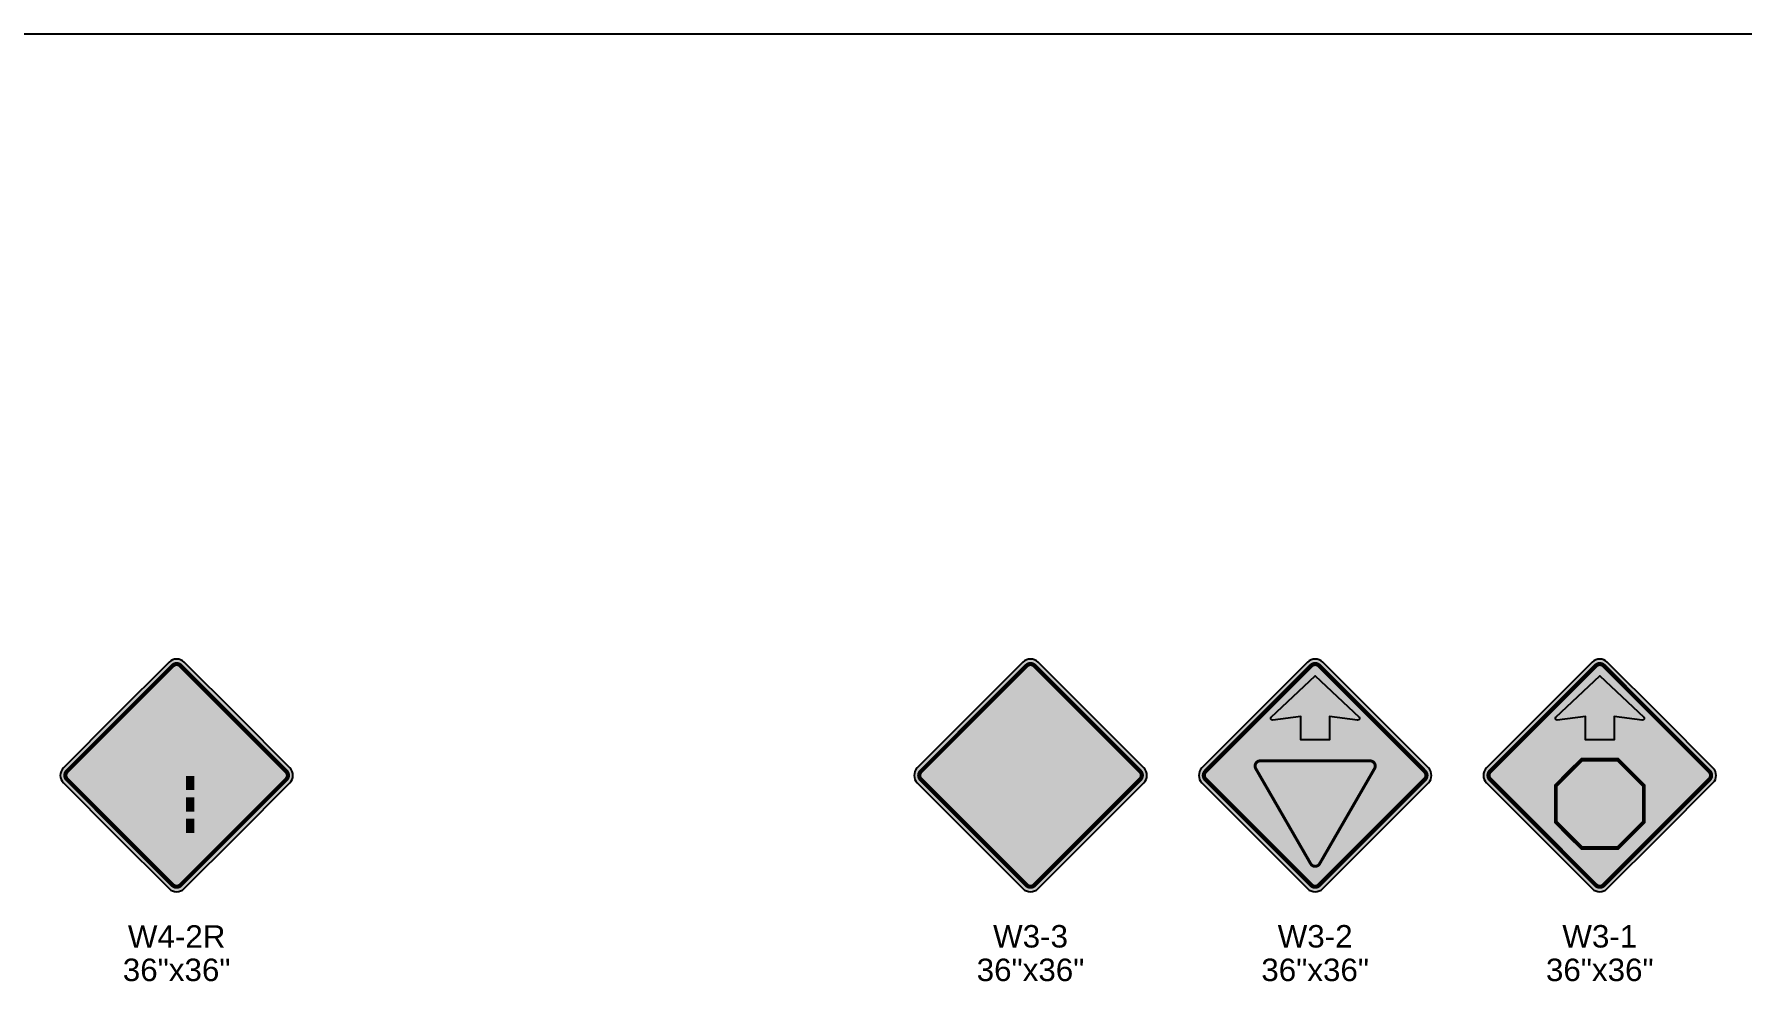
# Model space of a CAD drawing. Header units: inches. Extents: x -32 to 2634, y 197 to 1831.
# Drawn here: x 270 to 629.9, y 1627.7 to 1830.7 of the extents above; entities that cross this region are included whole.
import ezdxf
from ezdxf.enums import TextEntityAlignment as Align

# ---------------------------------------------------------------- set-up
doc = ezdxf.new("R2010")
doc.units = ezdxf.units.IN
doc.header["$MEASUREMENT"] = 0
doc.layers.add('NO SHOW', color=252, linetype='Continuous', plot=False)
doc.styles.add('ARIAL', font='arial.ttf')

# ---------------------------------------------------------------- blocks, each defined once
blk = doc.blocks.new('STOP AHEAD 36x36 W3-1 Yellow')
h = blk.add_hatch(color=40)
edge = h.paths.add_edge_path()
edge.add_line((1.590990257669546, 0.6590097423302268), (23.86485386504592, 22.93287334970671))
edge.add_arc((22.27386360737592, 24.52386360737626), 2.250000000000059, 315.0000000000082, 404.9999999999918)
edge.add_line((23.86485386504592, 26.1148538650458), (1.590990257669546, 48.38871747242229))
edge.add_arc((0, 46.79772721475285), 2.249999999999657, 44.99999999999795, 135.000000000002)
edge.add_line((-1.590990257669546, 48.38871747242229), (-23.86485386504592, 26.11485386504603))
edge.add_arc((-22.27386360737682, 24.52386360737626), 2.249999999999576, 134.9999999999877, 225.0000000000123)
edge.add_line((-23.86485386504592, 22.93287334970648), (-1.590990257669546, 0.6590097423302268))
edge.add_arc((0, 2.249999999999659), 2.249999999999657, 224.999999999998, 315.000000000002)
at = {"true_color": 0x000000}
h = blk.add_hatch(color=18, dxfattribs=at)
edge = h.paths.add_edge_path()
edge.add_line((-3, 32.02386360737626), (3, 32.02386360737626))
edge.add_line((3, 32.02386360737626), (3, 36.89788576999683))
edge.add_line((3, 36.89788576999683), (8.95336756185634, 36.15177434965324))
edge.add_arc((8.999999999999545, 36.52386360737614), 0.3749999999999499, 262.8565963837111, 406.6883374146492)
edge.add_line((9.25723742896389, 36.79672603634026), (0, 45.52386360737626))
edge.add_line((0, 45.52386360737626), (-9.25723742896389, 36.79672603634015))
edge.add_arc((-8.99999999999909, 36.5238636073766), 0.3750000000004109, 133.3116625854609, 277.1434036162114)
edge.add_line((-8.95336756185634, 36.15177434965324), (-3, 36.89788576999683))
edge.add_line((-3, 36.89788576999683), (-3, 32.02386360737626))
blk.add_hatch(color=1).paths.add_polyline_path([(0, 9.64886360737637), (3.676145366061064, 9.64886360737637), (8.875, 14.84771824131519), (8.875, 22.20000897343766), (3.676145366061064, 27.39886360737614), (-3.676145366061519, 27.39886360737626), (-8.875, 22.20000897343766), (-8.875, 14.84771824131519), (-3.676145366061519, 9.648863607376484)])
at = {"color": 40}
blk.add_lwpolyline([(-1.590990257669546, 48.38871747242229), (-12.72792206135796, 37.2517856687341), (-23.86485386504614, 26.11485386504603, 0.4142135623730963), (-23.86485386504614, 22.93287334970648), (-12.72792206135796, 11.7959415460183), (-1.590990257669546, 0.6590097423302268, 0.4142135623730937), (1.590990257669546, 0.6590097423303405), (12.72792206135773, 11.79594154601841), (23.86485386504592, 22.93287334970671, 0.4142135623730937), (23.86485386504592, 26.1148538650458), (12.72792206135773, 37.25178566873399), (1.590990257669546, 48.38871747242229, 0.4142135623730963)], format="xyb", close=True, dxfattribs=at)
at = {"color": 18, "true_color": 0x000000, "const_width": 0.875}
blk.add_lwpolyline([(0.8396893026588259, 1.410310697340833), (23.1135529100352, 23.68417430471743, 0.4142135623730984), (23.1135529100352, 25.3635529100352), (0.8396893026588259, 47.63741651741157, 0.4142135623730983), (-0.8396893026588259, 47.63741651741168), (-23.1135529100352, 25.36355291003531, 0.4142135623730983), (-23.1135529100352, 23.6841743047172), (-0.8396893026588259, 1.410310697340947, 0.4142135623730983)], format="xyb", close=True, dxfattribs=at)
at = {"color": 18, "true_color": 0x000000}
blk.add_lwpolyline([(9.25723742896389, 36.79672603634015, -0.7254214165359103), (8.95336756185634, 36.15177434965324), (3, 36.89788576999683), (3, 32.02386360737626), (0, 32.02386360737626), (-3, 32.02386360737626), (-3, 36.89788576999683), (-8.95336756185634, 36.15177434965324, -0.7254214165359103), (-9.25723742896389, 36.79672603634015), (0, 45.52386360737626)], format="xyb", close=True, dxfattribs=at)
blk.add_lwpolyline([(0, 9.02386360737637), (3.935028842543943, 9.02386360737637), (6.717514421271972, 11.80634918610428), (9.5, 14.58883476483209), (9.5, 18.52386360737637), (9.5, 22.45889244992077), (6.717514421271972, 25.24137802864846), (3.935028842543943, 28.02386360737626), (0, 28.02386360737626), (-3.935028842544398, 28.02386360737626), (-6.717514421271972, 25.24137802864846), (-9.5, 22.45889244992077), (-9.5, 18.52386360737637), (-9.5, 14.58883476483209), (-6.717514421271972, 11.80634918610428), (-3.935028842544398, 9.02386360737637)], close=True)
at = {"color": 7, "true_color": 0xffffff, "const_width": 0.625}
blk.add_lwpolyline([(0, 9.33636360737637), (3.805587104302504, 9.33636360737637), (6.496543552151252, 12.027320055225), (9.1875, 14.71827650307364), (9.1875, 18.52386360737637), (9.1875, 22.32945071167921), (6.496543552151252, 25.02040715952762), (3.805587104302504, 27.71136360737614), (0, 27.71136360737626), (-3.805587104302958, 27.71136360737626), (-6.496543552151252, 25.02040715952774), (-9.1875, 22.32945071167921), (-9.1875, 18.52386360737637), (-9.1875, 14.71827650307364), (-6.496543552151252, 12.02732005522512), (-3.805587104302958, 9.33636360737637)], close=True, dxfattribs=at)
at = {"style": 'ARIAL'}
for tag, p in [('SIGN_NO.', (0, -9.37959391813365)), ('SIGN_DIM', (0, -16.44777537605569))]:
    blk.add_attdef(tag, text='', height=4.731999999999842, dxfattribs=at).set_placement(p, align=Align.MIDDLE)
blk = doc.blocks.new('YEILD AHEAD 36x36 W3-2 Yellow')
h = blk.add_hatch(color=40)
edge = h.paths.add_edge_path()
edge.add_line((1.590990257669546, 0.6590097423302268), (23.86485386504592, 22.93287334970671))
edge.add_arc((22.27386360737592, 24.52386360737626), 2.250000000000059, 315.0000000000082, 404.9999999999918)
edge.add_line((23.86485386504592, 26.1148538650458), (1.590990257669546, 48.38871747242229))
edge.add_arc((0, 46.79772721475285), 2.249999999999657, 44.99999999999795, 135.000000000002)
edge.add_line((-1.590990257669546, 48.38871747242229), (-23.86485386504592, 26.11485386504603))
edge.add_arc((-22.27386360737682, 24.52386360737626), 2.249999999999576, 134.9999999999877, 225.0000000000123)
edge.add_line((-23.86485386504592, 22.93287334970648), (-1.590990257669546, 0.6590097423302268))
edge.add_arc((0, 2.249999999999659), 2.249999999999657, 224.999999999998, 315.000000000002)
at = {"true_color": 0x000000}
h = blk.add_hatch(color=18, dxfattribs=at)
edge = h.paths.add_edge_path()
edge.add_line((-3, 32.02386360737626), (3, 32.02386360737626))
edge.add_line((3, 32.02386360737626), (3, 36.89788576999683))
edge.add_line((3, 36.89788576999683), (8.95336756185634, 36.15177434965324))
edge.add_arc((8.999999999999545, 36.52386360737614), 0.3749999999999499, 262.8565963837111, 406.6883374146492)
edge.add_line((9.25723742896389, 36.79672603634026), (0, 45.52386360737626))
edge.add_line((0, 45.52386360737626), (-9.25723742896389, 36.79672603634015))
edge.add_arc((-8.99999999999909, 36.5238636073766), 0.3750000000004109, 133.3116625854609, 277.1434036162114)
edge.add_line((-8.95336756185634, 36.15177434965324), (-3, 36.89788576999683))
edge.add_line((-3, 36.89788576999683), (-3, 32.02386360737626))
h = blk.add_hatch(color=1)
edge = h.paths.add_edge_path()
edge.add_line((0.6711696879328883, 6.062652301411958), (12.24629855733701, 26.11136360737646))
edge.add_arc((11.57512886940458, 26.49886360737651), 0.7749999999995842, 329.9999999999783, 450.0000000000673)
edge.add_line((11.57512886940367, 27.27386360737614), (-11.57512886940367, 27.27386360737626))
edge.add_arc((-11.57512886940322, 26.49886360737639), 0.7749999999998636, 90.00000000003362, 209.9999999999903)
edge.add_line((-12.2462985573361, 26.11136360737657), (-0.6711696879328883, 6.062652301411958))
edge.add_arc((0, 6.450152301412231), 0.7750000000000917, 210.0000000000194, 329.9999999999806)
edge = h.paths.add_edge_path(flags=16)
edge.add_line((-5.123239611208646, 23.52386360737626), (5.123239611209556, 23.52386360737614))
edge.add_arc((5.12323961121001, 22.77386360737626), 0.7499999999998863, -30.00000000002541, 90.00000000003467, ccw=False)
edge.add_line((5.772758664048069, 22.39886360737603), (0.6495190528385137, 13.52515230141228))
edge.add_arc((0, 13.90015230141273), 0.7500000000003874, 210.0000000000155, 329.999999999977, ccw=False)
edge.add_line((-0.6495190528385137, 13.52515230141239), (-5.77275866404716, 22.39886360737614))
edge.add_arc((-5.123239611208646, 22.77386360737603), 0.7500000000001031, 90, 209.9999999999854, ccw=False)
at = {"true_color": 0xffffff}
h = blk.add_hatch(color=7, dxfattribs=at)
edge = h.paths.add_edge_path()
edge.add_line((5.123239611209556, 23.52386360737592), (-5.123239611208646, 23.52386360737626))
edge.add_arc((-5.123239611208646, 22.77386360737603), 0.7500000000002274, 90, 209.9999999999854)
edge.add_line((-5.77275866404716, 22.39886360737614), (-0.6495190528385137, 13.52515230141239))
edge.add_arc((0, 13.90015230141273), 0.7500000000003305, 210.0000000000155, 329.999999999977)
edge.add_line((0.6495190528385137, 13.52515230141228), (5.772758664048069, 22.39886360737603))
edge.add_arc((5.12323961121001, 22.77386360737603), 0.7499999999997662, 329.9999999999897, 450.0000000000347)
at = {"color": 40}
blk.add_lwpolyline([(-1.590990257669546, 48.38871747242229), (-12.72792206135796, 37.2517856687341), (-23.86485386504614, 26.11485386504603, 0.4142135623730963), (-23.86485386504614, 22.93287334970648), (-12.72792206135796, 11.7959415460183), (-1.590990257669546, 0.6590097423302268, 0.4142135623730937), (1.590990257669546, 0.6590097423303405), (12.72792206135773, 11.79594154601841), (23.86485386504592, 22.93287334970671, 0.4142135623730937), (23.86485386504592, 26.1148538650458), (12.72792206135773, 37.25178566873399), (1.590990257669546, 48.38871747242229, 0.4142135623730963)], format="xyb", close=True, dxfattribs=at)
at = {"color": 18, "true_color": 0x000000, "const_width": 0.875}
blk.add_lwpolyline([(0.8396893026588259, 1.410310697340833), (23.1135529100352, 23.68417430471743, 0.4142135623730984), (23.1135529100352, 25.3635529100352), (0.8396893026588259, 47.63741651741157, 0.4142135623730983), (-0.8396893026588259, 47.63741651741168), (-23.1135529100352, 25.36355291003531, 0.4142135623730983), (-23.1135529100352, 23.6841743047172), (-0.8396893026588259, 1.410310697340947, 0.4142135623730983)], format="xyb", close=True, dxfattribs=at)
at = {"color": 18, "true_color": 0x000000}
blk.add_lwpolyline([(9.25723742896389, 36.79672603634015, -0.7254214165359103), (8.95336756185634, 36.15177434965324), (3, 36.89788576999683), (3, 32.02386360737626), (0, 32.02386360737626), (-3, 32.02386360737626), (-3, 36.89788576999683), (-8.95336756185634, 36.15177434965324, -0.7254214165359103), (-9.25723742896389, 36.79672603634015), (0, 45.52386360737626)], format="xyb", close=True, dxfattribs=at)
at = {"color": 7, "true_color": 0xffffff, "const_width": 0.625}
blk.add_lwpolyline([(11.57512886940367, 27.58636360737637), (-11.57512886940367, 27.58636360737626, 0.5773502691895768), (-12.51693149601897, 25.95511360737646), (-0.941802626615754, 5.906402301411958, 0.5773502691893666), (0.9418026266152992, 5.906402301411958), (12.51693149601942, 25.95511360737646, 0.5773502691895738)], format="xyb", close=True, dxfattribs=at)
at = {"style": 'ARIAL'}
for tag, p in [('SIGN_NO.', (0, -9.37959391813365)), ('SIGN_DIM', (0, -16.44777537605569))]:
    blk.add_attdef(tag, text='', height=4.731999999999842, dxfattribs=at).set_placement(p, align=Align.MIDDLE)
blk = doc.blocks.new('SIGNAL AHEAD 36x36 W3-3 Yellow')
h = blk.add_hatch(color=40)
edge = h.paths.add_edge_path()
edge.add_line((1.590990257669546, 0.6590097423302268), (23.86485386504592, 22.93287334970671))
edge.add_arc((22.27386360737592, 24.52386360737626), 2.250000000000059, 315.0000000000082, 404.9999999999918)
edge.add_line((23.86485386504592, 26.1148538650458), (1.590990257669546, 48.38871747242229))
edge.add_arc((0, 46.79772721475285), 2.249999999999657, 44.99999999999795, 135.000000000002)
edge.add_line((-1.590990257669546, 48.38871747242229), (-23.86485386504592, 26.11485386504603))
edge.add_arc((-22.27386360737682, 24.52386360737626), 2.249999999999576, 134.9999999999877, 225.0000000000123)
edge.add_line((-23.86485386504592, 22.93287334970648), (-1.590990257669546, 0.6590097423302268))
edge.add_arc((0, 2.249999999999659), 2.249999999999657, 224.999999999998, 315.000000000002)
at = {"true_color": 0x000000}
h = blk.add_hatch(color=18, dxfattribs=at)
h.paths.add_polyline_path([(5.75, 8.773863607376256), (5.75, 40.27386360737626), (-5.75, 40.27386360737626), (-5.75, 8.773863607376256)])
edge = h.paths.add_edge_path(flags=16)
edge.add_arc((0, 34.52386360737626), 4.24999999999993, -106.09704828944598, 191.4591559026167, ccw=False)
edge.add_arc((0, 34.52386360737626), 4.249999999999975, 191.4591559026167, 253.90295171055402, ccw=False)
edge = h.paths.add_edge_path(flags=16)
edge.add_arc((4.547473508864641e-13, 24.52386360737614), 4.250000000000353, -128.18629156156572, 191.459155902614, ccw=False)
edge.add_arc((4.547473508864641e-13, 24.52386360737614), 4.25000000000023, 191.459155902614, 231.8137084384343, ccw=False)
edge = h.paths.add_edge_path(flags=16)
edge.add_arc((0, 14.52386360737637), 4.249999999999908, -222.69008226057917, 11.45915590261518, ccw=False)
edge.add_arc((0, 14.52386360737637), 4.249999999999933, 11.45915590261518, 137.3099177394209, ccw=False)
h = blk.add_hatch(color=1)
edge = h.paths.add_edge_path()
edge.add_arc((0, 34.52386360737637), 4.249999999999908, 11.45915590261519, 191.9343765797104)
edge.add_arc((0, 34.52386360737637), 4.2499999999999, 191.9343765797104, 371.4591559026152)
h = blk.add_hatch(color=2)
edge = h.paths.add_edge_path()
edge.add_arc((0, 24.52386360737626), 4.24999999999993, 11.45915590261669, 231.7961770076287)
edge.add_arc((0, 24.52386360737626), 4.249999999999851, 231.7961770076287, 371.4591559026167)
h = blk.add_hatch(color=3)
edge = h.paths.add_edge_path()
edge.add_arc((0, 14.52386360737626), 4.24999999999993, 11.45915590261669, 208.3658679376274)
edge.add_arc((0, 14.52386360737626), 4.24999999999999, 208.3658679376274, 371.4591559026167)
at = {"color": 40}
blk.add_lwpolyline([(-1.590990257669546, 48.38871747242229), (-12.72792206135796, 37.2517856687341), (-23.86485386504614, 26.11485386504603, 0.4142135623730963), (-23.86485386504614, 22.93287334970648), (-12.72792206135796, 11.7959415460183), (-1.590990257669546, 0.6590097423302268, 0.4142135623730937), (1.590990257669546, 0.6590097423303405), (12.72792206135773, 11.79594154601841), (23.86485386504592, 22.93287334970671, 0.4142135623730937), (23.86485386504592, 26.1148538650458), (12.72792206135773, 37.25178566873399), (1.590990257669546, 48.38871747242229, 0.4142135623730963)], format="xyb", close=True, dxfattribs=at)
at = {"color": 18, "true_color": 0x000000, "const_width": 0.875}
blk.add_lwpolyline([(0.8396893026588259, 1.410310697340833), (23.1135529100352, 23.68417430471743, 0.4142135623730984), (23.1135529100352, 25.3635529100352), (0.8396893026588259, 47.63741651741157, 0.4142135623730983), (-0.8396893026588259, 47.63741651741168), (-23.1135529100352, 25.36355291003531, 0.4142135623730983), (-23.1135529100352, 23.6841743047172), (-0.8396893026588259, 1.410310697340947, 0.4142135623730983)], format="xyb", close=True, dxfattribs=at)
at = {"style": 'ARIAL'}
for tag, p in [('SIGN_NO.', (0, -9.37959391813365)), ('SIGN_DIM', (0, -16.44777537605569))]:
    blk.add_attdef(tag, text='', height=4.731999999999842, dxfattribs=at).set_placement(p, align=Align.MIDDLE)
blk = doc.blocks.new('LANE ENDS Right 36x36 W4-2R Yellow')
h = blk.add_hatch(color=40)
edge = h.paths.add_edge_path()
edge.add_line((1.590990257669546, 0.65900974233017), (23.86485386504592, 22.93287334970665))
edge.add_arc((22.27386360737592, 24.5238636073762), 2.250000000000059, 315.0000000000082, 404.9999999999918)
edge.add_line((23.86485386504592, 26.11485386504575), (1.590990257669546, 48.38871747242223))
edge.add_arc((0, 46.7977272147528), 2.249999999999657, 44.99999999999795, 135.000000000002)
edge.add_line((-1.590990257669546, 48.38871747242223), (-23.86485386504592, 26.11485386504597))
edge.add_arc((-22.27386360737682, 24.5238636073762), 2.249999999999576, 134.9999999999877, 225.0000000000123)
edge.add_line((-23.86485386504592, 22.93287334970643), (-1.590990257669546, 0.65900974233017))
edge.add_arc((0, 2.249999999999602), 2.249999999999657, 224.999999999998, 315.000000000002)
at = {"true_color": 0x000000}
for points in [[(-9, 36.5238636073762), (-9, 12.41541602792114), (-5, 12.41541602792114), (-5, 36.5238636073762)], [(5, 30.18071785686863), (5, 36.5238636073762), (1, 36.5238636073762), (1, 28.5238636073762), (5, 24.5238636073762), (5, 12.41541602792114), (9, 12.41541602792114), (9, 26.18071785686863)], [(2, 24.41541602792114), (2, 21.41541602792114), (3.75, 21.41541602792114), (3.75, 24.41541602792114)], [(2, 19.91541602792114), (2, 16.91541602792114), (3.75, 16.91541602792114), (3.75, 19.91541602792114)], [(3.75, 12.41541602792114), (3.75, 15.41541602792114), (2, 15.41541602792114), (2, 12.41541602792114)]]:
    blk.add_hatch(color=18, dxfattribs=at).paths.add_polyline_path(points)
at = {"color": 40}
blk.add_lwpolyline([(-1.590990257669546, 48.38871747242223), (-12.72792206135819, 37.25178566873404), (-23.86485386504592, 26.11485386504597, 0.4142135623730963), (-23.86485386504592, 22.93287334970643), (-12.72792206135819, 11.79594154601824), (-1.590990257669546, 0.65900974233017, 0.4142135623730937), (1.590990257669546, 0.6590097423302836), (12.72792206135773, 11.79594154601835), (23.86485386504592, 22.93287334970665, 0.4142135623730937), (23.86485386504592, 26.11485386504575), (12.72792206135773, 37.25178566873393), (1.590990257669546, 48.38871747242223, 0.4142135623730963)], format="xyb", close=True, dxfattribs=at)
at = {"color": 18, "true_color": 0x000000, "const_width": 0.875}
blk.add_lwpolyline([(0.8396893026588259, 1.410310697340776), (23.1135529100352, 23.68417430471737, 0.4142135623730984), (23.1135529100352, 25.36355291003514), (0.8396893026588259, 47.63741651741151, 0.4142135623730983), (-0.8396893026588259, 47.63741651741162), (-23.1135529100352, 25.36355291003525, 0.4142135623730983), (-23.1135529100352, 23.68417430471715), (-0.8396893026588259, 1.41031069734089, 0.4142135623730983)], format="xyb", close=True, dxfattribs=at)
at = {"style": 'ARIAL'}
for tag, p in [('SIGN_NO.', (0, -9.379593918133708)), ('SIGN_DIM', (0, -16.44777537605574))]:
    blk.add_attdef(tag, text='', height=4.731999999999842, dxfattribs=at).set_placement(p, align=Align.MIDDLE)

msp = doc.modelspace()

# ---------------------------------------------------------------- linework, layer by layer
at = {"layer": 'NO SHOW', "color": 4}
msp.add_lwpolyline([(-32.25576145955007, 1013.953509262472), (1229.99423854045, 1013.953509262472), (1229.99423854045, 1830.703509262472), (-32.25576145955007, 1830.703509262472)], close=True, dxfattribs=at)

# ---------------------------------------------------------------- block references
for name, p, values in [('LANE ENDS Right 36x36 W4-2R Yellow', (299.9999999999999, 1650), {'SIGN_NO.': 'W4-2R', 'SIGN_DIM': '36"x36"'}), ('SIGNAL AHEAD 36x36 W3-3 Yellow', (479.9999999999999, 1650), {'SIGN_NO.': 'W3-3', 'SIGN_DIM': '36"x36"'}), ('YEILD AHEAD 36x36 W3-2 Yellow', (539.9999999999999, 1650), {'SIGN_NO.': 'W3-2', 'SIGN_DIM': '36"x36"'}), ('STOP AHEAD 36x36 W3-1 Yellow', (600.0000000000003, 1650), {'SIGN_NO.': 'W3-1', 'SIGN_DIM': '36"x36"'})]:
    msp.add_blockref(name, p).add_auto_attribs(values)

doc.saveas('drawing.dxf')
